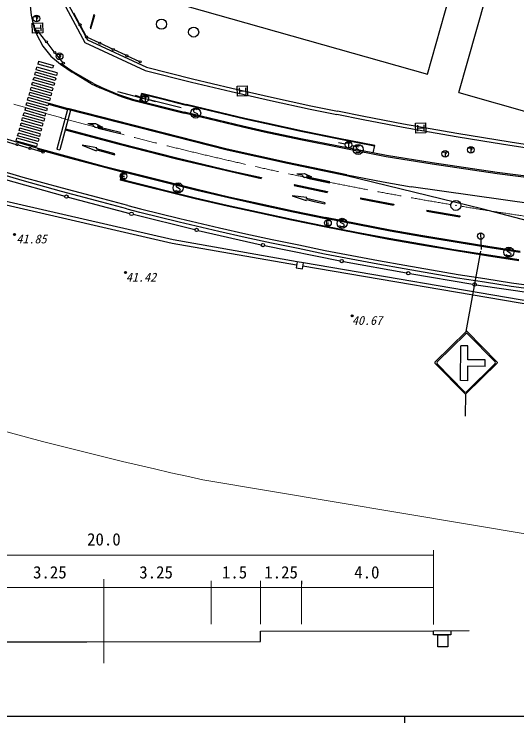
# Model space of a CAD drawing. Units: millimetres, scale not verified. Extents: x 40000 to 802321, y 20000 to 700605.
# Drawn here: x 110178 to 184638, y 204000 to 308982 of the extents above; entities that cross this region are included whole.
import ezdxf
from ezdxf.enums import TextEntityAlignment as Align

# ---------------------------------------------------------------- set-up
doc = ezdxf.new("R2010")
doc.units = ezdxf.units.MM
doc.header["$LTSCALE"] = 1000
doc.linetypes.add('CHAIN', pattern=[18.5, 12, -1.5, 3.5, -1.5])
for name, color, linetype, lineweight in [('M-BGD', 7, 'Continuous', 25), ('M-BMK', 2, 'CHAIN', 13), ('M-BMK-HTXT', 7, 'Continuous', 13), ('M-BMK-SRVR', 3, 'Continuous', 25), ('M-STR-STRC', 7, 'Continuous', 25), ('M-TTL-BAND', 7, 'Continuous', 25)]:
    doc.layers.add(name, color=color, linetype=linetype, lineweight=lineweight)
doc.styles.add('ＭＳ ゴシック', font='')
doc.styles.get('ＭＳ ゴシック').set_extended_font_data('MS Gothic')

# ---------------------------------------------------------------- blocks, each defined once
blk = doc.blocks.new('BUHIN33')
at = {"color": 7, "linetype": 'Continuous', "lineweight": 25}
for centre, radius in [((0, 0), 150), ((0, 0), 131), ((0, 0), 112), ((0, 0), 93.8), ((0, 0), 75), ((0, 0), 56.2), ((0, 1), 37.5), ((0, 0), 18.8)]:
    blk.add_circle(centre, radius, dxfattribs=at)

msp = doc.modelspace()

# ---------------------------------------------------------------- linework, layer by layer
at = {"layer": 'M-BGD'}
for p, q in [((171395, 300089), (179219, 327642)), ((176029, 297357), (184335, 326606)), ((115756, 313976), (120656, 304799)), ((115966, 314642), (121019, 305182)), ((130305, 311734), (171395, 300089)), ((112496, 310677), (112681, 308856)), ((112681, 308856), (113147, 306800)), ((119864, 307555), (119040, 309110)), ((122003, 308871), (121415, 306925)), ((121558, 306882), (122146, 308828)), ((122146, 308828), (122003, 308871)), ((112865, 307662), (114364, 307698)), ((112901, 306163), (112865, 307662)), ((113160, 308625), (113770, 308639)), ((113465, 308632), (113481, 307982)), ((113467, 308534), (113687, 308352)), ((114364, 307698), (114401, 306199)), ((113147, 306800), (113286, 306857)), ((113147, 306800), (113465, 306026)), ((113153, 307388), (113175, 306451)), ((113164, 306919), (114101, 306942)), ((113286, 306857), (113603, 306082)), ((114090, 307411), (114113, 306473)), ((120827, 305734), (120004, 307289)), ((121415, 306925), (121558, 306882)), ((114401, 306199), (112901, 306163)), ((113465, 306026), (113603, 306082)), ((113465, 306026), (114438, 304220)), ((114867, 305000), (113795, 306349)), ((122746, 304741), (121033, 305538)), ((116126, 303417), (115054, 304765)), ((120656, 304799), (129593, 300647)), ((121019, 305182), (129761, 301120)), ((124730, 303818), (123018, 304615)), ((114438, 304220), (115630, 302777)), ((126714, 302895), (125002, 303692)), ((115630, 302777), (117054, 301562)), ((117384, 301834), (116312, 303182)), ((116598, 303021), (117208, 303035)), ((116903, 303028), (116919, 302378)), ((116906, 302930), (117125, 302748)), ((128699, 301972), (126986, 302768)), ((113803, 302003), (113682, 301571)), ((115864, 300959), (113682, 301571)), ((113803, 302003), (115985, 301390)), ((115985, 301390), (115864, 300959)), ((117139, 301685), (117054, 301562)), ((117054, 301562), (118760, 300391)), ((117139, 301685), (119013, 300399)), ((113222, 299994), (113328, 300370)), ((116346, 299522), (113328, 300370)), ((113433, 300745), (113539, 301121)), ((116452, 299898), (113433, 300745)), ((116557, 300273), (113539, 301121)), ((116557, 300273), (116452, 299898)), ((121594, 298683), (118760, 300391)), ((121924, 298694), (119013, 300399)), ((129593, 300647), (136470, 298927)), ((129761, 301120), (136588, 299413)), ((113011, 299243), (113117, 299619)), ((116030, 298396), (113011, 299243)), ((116135, 298771), (113117, 299619)), ((116241, 299147), (113222, 299994)), ((116346, 299522), (116241, 299147)), ((136588, 299413), (142424, 298003)), ((112800, 298492), (112906, 298868)), ((115819, 297645), (112800, 298492)), ((115924, 298020), (112906, 298868)), ((116135, 298771), (116030, 298396)), ((121594, 298683), (122859, 298088)), ((121924, 298694), (123188, 298099)), ((136470, 298927), (142310, 297517)), ((143217, 298332), (144716, 298381)), ((143267, 296833), (143217, 298332)), ((144716, 298381), (144766, 296882)), ((112379, 296990), (112484, 297366)), ((115503, 296518), (112484, 297366)), ((112589, 297741), (112695, 298117)), ((115608, 296894), (112589, 297741)), ((115713, 297269), (112695, 298117)), ((115713, 297269), (115608, 296894)), ((115924, 298020), (115819, 297645)), ((125485, 296990), (122859, 298088)), ((123188, 298099), (125480, 297152)), ((125468, 297511), (129597, 296460)), ((125480, 297152), (126535, 296767)), ((128797, 296146), (129099, 297291)), ((128913, 296116), (129185, 297145)), ((129099, 297291), (132067, 296533)), ((129185, 297145), (132038, 296417)), ((142310, 297517), (148171, 296187)), ((142424, 298003), (148279, 296675)), ((143508, 298060), (143538, 297123)), ((143523, 297592), (144460, 297622)), ((144445, 298091), (144475, 297154)), ((176029, 297357), (187287, 294173)), ((112168, 296239), (112273, 296615)), ((115186, 295392), (112168, 296239)), ((115292, 295767), (112273, 296615)), ((115397, 296143), (112379, 296990)), ((115503, 296518), (115397, 296143)), ((125485, 296990), (126487, 296624)), ((126487, 296624), (127684, 296261)), ((126535, 296767), (127724, 296405)), ((127684, 296261), (135368, 294299)), ((127724, 296405), (135405, 294445)), ((129121, 296612), (128169, 296916)), ((129323, 296738), (129855, 296751)), ((129591, 296745), (129606, 296095)), ((134904, 295129), (129597, 296460)), ((130079, 296327), (131044, 296062)), ((132038, 296417), (135669, 295490)), ((132067, 296533), (135699, 295606)), ((144766, 296882), (143267, 296833)), ((148171, 296187), (154035, 294919)), ((148279, 296675), (154136, 295409)), ((111851, 295113), (111746, 294737)), ((114870, 294265), (111851, 295113)), ((111957, 295488), (112062, 295864)), ((114975, 294641), (111957, 295488)), ((115081, 295016), (112062, 295864)), ((115081, 295016), (114975, 294641)), ((115292, 295767), (115186, 295392)), ((115259, 295652), (118066, 294870)), ((115300, 295796), (118107, 295014)), ((141752, 289004), (118107, 295014)), ((144324, 293431), (135669, 295490)), ((144353, 293548), (135699, 295606)), ((154136, 295409), (158065, 294599)), ((111535, 293986), (111640, 294362)), ((114553, 293138), (111535, 293986)), ((114553, 293138), (111535, 293986)), ((114659, 293514), (111640, 294362)), ((114764, 293889), (111746, 294737)), ((114764, 293889), (114870, 294265)), ((118068, 294869), (116499, 288987)), ((118504, 294758), (116933, 288871)), ((141715, 288859), (118070, 294869)), ((144023, 292240), (135368, 294299)), ((144057, 292387), (135402, 294445)), ((136769, 293914), (136714, 293999)), ((136764, 294732), (136762, 294645)), ((136762, 294645), (136767, 294589)), ((136811, 294815), (136764, 294732)), ((136767, 294589), (136799, 294515)), ((136799, 294515), (136853, 294475)), ((136892, 294874), (136811, 294815)), ((136853, 294475), (137267, 294249)), ((136989, 294902), (136892, 294874)), ((137105, 294905), (136989, 294902)), ((137184, 294892), (137105, 294905)), ((137241, 294867), (137184, 294892)), ((137283, 294823), (137241, 294867)), ((137267, 294249), (137314, 294182)), ((137314, 294182), (137346, 294089)), ((137341, 293999), (137316, 293927)), ((137346, 294089), (137341, 293999)), ((154035, 294919), (157965, 294109)), ((161886, 293319), (157965, 294109)), ((161985, 293809), (158063, 294600)), ((111324, 293235), (111429, 293611)), ((114342, 292387), (111324, 293235)), ((114448, 292763), (111429, 293611)), ((114659, 293514), (114553, 293138)), ((136830, 293859), (136769, 293914)), ((136902, 293827), (136830, 293859)), ((136977, 293818), (136902, 293827)), ((137150, 293822), (136977, 293818)), ((137265, 293859), (137150, 293822)), ((137316, 293927), (137265, 293859)), ((147525, 292718), (144324, 293431)), ((147555, 292834), (144353, 293548)), ((167779, 292195), (161886, 293319)), ((167871, 292686), (161985, 293809)), ((110902, 291733), (111008, 292109)), ((114026, 291261), (111008, 292109)), ((111113, 292484), (111219, 292860)), ((114132, 291636), (111113, 292484)), ((114237, 292012), (111219, 292860)), ((114237, 292012), (114132, 291636)), ((114448, 292763), (114342, 292387)), ((117775, 291972), (125746, 289852)), ((121104, 292777), (122244, 292803)), ((121104, 292777), (121832, 292596)), ((122633, 292089), (122196, 292197)), ((122244, 292803), (123239, 292248)), ((123239, 292248), (122511, 292428)), ((122633, 292089), (125885, 291283)), ((125921, 291429), (122669, 292234)), ((147226, 291527), (144023, 292240)), ((147258, 291674), (144057, 292387)), ((152899, 291550), (147525, 292718)), ((152929, 291667), (147555, 292834)), ((171725, 291484), (167779, 292195)), ((171814, 291976), (167871, 292686)), ((169624, 292835), (171123, 292885)), ((169673, 291336), (169624, 292835)), ((169914, 292563), (169945, 291627)), ((169930, 292095), (170867, 292126)), ((170851, 292594), (170882, 291657)), ((171123, 292885), (171172, 291385)), ((175760, 291290), (171814, 291976)), ((110691, 290982), (110797, 291358)), ((113710, 290134), (110691, 290982)), ((113815, 290510), (110797, 291358)), ((113921, 290885), (110902, 291733)), ((114026, 291261), (113921, 290885)), ((117723, 291831), (125708, 289707)), ((125885, 291283), (125921, 291429)), ((125885, 291283), (125921, 291429)), ((152601, 290359), (147226, 291527)), ((152633, 290506), (147258, 291674)), ((158256, 290443), (152899, 291550)), ((158286, 290559), (152929, 291667)), ((171172, 291385), (169673, 291336)), ((175675, 290797), (171725, 291484)), ((179701, 290648), (175760, 291290)), ((108825, 290161), (110461, 289694)), ((108856, 290564), (113671, 289152)), ((110480, 290231), (110586, 290607)), ((110480, 290231), (113499, 289383)), ((113604, 289759), (110586, 290607)), ((113604, 289759), (113499, 289383)), ((113815, 290510), (113710, 290134)), ((125746, 289852), (134281, 287679)), ((165298, 287848), (152601, 290359)), ((165324, 288046), (152633, 290506)), ((159215, 289742), (158235, 289940)), ((163579, 289413), (158256, 290443)), ((163604, 289530), (158286, 290559)), ((159431, 289921), (159963, 289934)), ((159698, 289927), (159714, 289278)), ((179621, 290155), (175675, 290797)), ((183589, 289520), (179621, 290155)), ((183668, 290014), (179701, 290648)), ((187618, 289426), (183668, 290014)), ((110749, 289612), (112385, 289146)), ((112673, 289064), (114309, 288597)), ((113671, 289152), (113631, 289008)), ((113631, 289008), (118322, 287697)), ((113671, 289152), (118363, 287841)), ((116499, 288987), (116933, 288871)), ((120256, 289557), (122316, 288752)), ((122436, 289186), (120256, 289557)), ((122316, 288752), (122356, 288897)), ((122356, 288897), (123512, 288576)), ((122396, 289041), (122436, 289186)), ((125094, 288293), (122396, 289041)), ((125708, 289707), (134245, 287533)), ((150659, 286860), (141719, 288858)), ((150691, 287006), (141752, 289004)), ((160194, 289536), (161171, 289324)), ((160836, 289342), (160835, 289255)), ((160835, 289255), (160840, 289199)), ((160883, 289425), (160836, 289342)), ((160840, 289199), (160872, 289125)), ((160872, 289125), (160925, 289085)), ((160964, 289483), (160883, 289425)), ((160925, 289085), (161340, 288859)), ((161061, 289512), (160964, 289483)), ((161177, 289515), (161061, 289512)), ((161256, 289502), (161177, 289515)), ((161313, 289477), (161256, 289502)), ((161356, 289433), (161313, 289477)), ((161340, 288859), (161386, 288792)), ((161386, 288792), (161418, 288699)), ((163363, 288426), (163604, 289530)), ((177511, 289168), (178121, 289183)), ((177816, 289175), (177832, 288525)), ((177818, 289078), (178038, 288895)), ((187545, 288932), (183589, 289520)), ((118324, 287696), (123022, 286442)), ((118363, 287841), (123060, 286587)), ((123512, 288576), (124187, 288389)), ((124187, 288389), (125054, 288149)), ((125054, 288149), (125094, 288293)), ((134281, 287679), (142283, 285798)), ((160841, 288524), (160787, 288609)), ((160903, 288469), (160841, 288524)), ((160975, 288437), (160903, 288469)), ((161050, 288428), (160975, 288437)), ((161222, 288432), (161050, 288428)), ((161338, 288469), (161222, 288432)), ((161389, 288537), (161338, 288469)), ((161413, 288609), (161389, 288537)), ((161418, 288699), (161413, 288609)), ((172086, 286772), (165298, 287848)), ((172117, 286969), (165324, 288046)), ((173712, 288561), (174321, 288575)), ((174016, 288568), (174032, 287918)), ((174019, 288471), (174238, 288288)), ((134245, 287533), (142250, 285652)), ((159422, 285037), (150659, 286860)), ((159474, 285180), (150691, 287006)), ((181712, 285334), (172086, 286772)), ((181740, 285532), (172117, 286969)), ((111381, 284326), (105620, 286031)), ((111519, 284807), (105765, 286509)), ((123022, 286442), (126190, 285605)), ((123060, 286587), (126228, 285750)), ((126192, 285605), (125891, 284401)), ((126308, 285576), (126036, 284486)), ((137227, 282850), (126192, 285605)), ((137262, 282996), (126228, 285750)), ((142250, 285652), (146775, 284632)), ((142283, 285798), (146808, 284779)), ((133605, 275028), (90777, 284900)), ((133709, 275537), (90894, 285406)), ((108557, 284605), (117677, 282018)), ((117320, 283194), (111519, 284807)), ((126558, 285294), (126168, 285285)), ((126168, 285285), (126183, 284675)), ((126176, 284960), (126506, 284968)), ((126183, 284675), (126572, 284684)), ((146808, 284779), (146775, 284632)), ((152063, 285331), (153201, 285398)), ((152063, 285331), (152797, 285177)), ((153615, 284697), (153175, 284790)), ((153201, 285398), (154215, 284877)), ((154215, 284877), (153481, 285032)), ((153615, 284697), (156893, 284006)), ((156924, 284153), (153646, 284844)), ((179465, 280123), (159422, 285037)), ((159474, 285180), (164817, 284168)), ((188994, 284374), (181712, 285334)), ((189021, 284572), (181740, 285532)), ((117189, 282712), (111381, 284326)), ((137010, 281626), (125891, 284401)), ((137015, 281746), (126036, 284486)), ((134163, 283643), (134161, 283557)), ((134161, 283557), (134166, 283500)), ((134209, 283727), (134163, 283643)), ((134166, 283500), (134198, 283426)), ((134290, 283785), (134209, 283727)), ((134387, 283813), (134290, 283785)), ((134503, 283816), (134387, 283813)), ((134583, 283803), (134503, 283816)), ((134639, 283778), (134583, 283803)), ((134682, 283734), (134639, 283778)), ((151686, 283725), (151656, 283578)), ((151656, 283578), (156559, 282579)), ((151686, 283725), (156589, 282726)), ((156893, 284006), (156924, 284153)), ((156893, 284006), (156924, 284153)), ((164817, 284168), (168991, 283389)), ((123180, 281125), (117189, 282712)), ((123307, 281609), (117320, 283194)), ((134167, 282825), (134113, 282910)), ((134229, 282771), (134167, 282825)), ((134198, 283426), (134251, 283386)), ((134301, 282739), (134229, 282771)), ((134251, 283386), (134666, 283160)), ((134376, 282729), (134301, 282739)), ((134548, 282733), (134376, 282729)), ((134664, 282770), (134548, 282733)), ((134715, 282839), (134664, 282770)), ((134666, 283160), (134712, 283094)), ((134712, 283094), (134744, 283001)), ((134739, 282910), (134715, 282839)), ((134744, 283001), (134739, 282910)), ((141951, 281750), (137227, 282850)), ((141984, 281896), (137262, 282996)), ((156589, 282726), (156559, 282579)), ((192465, 280099), (168991, 283389)), ((118159, 281886), (127320, 279465)), ((126999, 280649), (123307, 281609)), ((141733, 280526), (137010, 281626)), ((141739, 280646), (137015, 281746)), ((146724, 280704), (141951, 281750)), ((146756, 280850), (141984, 281896)), ((151336, 282059), (153435, 281363)), ((153533, 281802), (151336, 282059)), ((153435, 281363), (153468, 281509)), ((153468, 281509), (154639, 281250)), ((153500, 281656), (153533, 281802)), ((156234, 281050), (153500, 281656)), ((161486, 281765), (161458, 281618)), ((161458, 281618), (166367, 280707)), ((161486, 281765), (166395, 280855)), ((126874, 280165), (123182, 281125)), ((126999, 280649), (128897, 280136)), ((146507, 279480), (141733, 280526)), ((146512, 279600), (141739, 280646)), ((151497, 279667), (146724, 280704)), ((151528, 279814), (146756, 280850)), ((154639, 281250), (155323, 281098)), ((155323, 281098), (156201, 280904)), ((156201, 280904), (156234, 281050)), ((166395, 280855), (166367, 280707)), ((126869, 280167), (128767, 279653)), ((127804, 279341), (136962, 277072)), ((128778, 279650), (134614, 278221)), ((128897, 280136), (134731, 278707)), ((151280, 278443), (146507, 279480)), ((151286, 278563), (146512, 279600)), ((156312, 278687), (151497, 279667)), ((156342, 278834), (151528, 279814)), ((171309, 279956), (171283, 279808)), ((171283, 279808), (176185, 278975)), ((171309, 279956), (176210, 279123)), ((187680, 277991), (179465, 280123)), ((134614, 278221), (140471, 276838)), ((134731, 278707), (140583, 277326)), ((156094, 277464), (151280, 278443)), ((156100, 277584), (151286, 278563)), ((161068, 277761), (156273, 278704)), ((161096, 277908), (156302, 278851)), ((156843, 278377), (156453, 278367)), ((156453, 278367), (156468, 277757)), ((158457, 278391), (158455, 278305)), ((158455, 278305), (158460, 278249)), ((158503, 278475), (158457, 278391)), ((158460, 278249), (158492, 278174)), ((158585, 278533), (158503, 278475)), ((158681, 278562), (158585, 278533)), ((158798, 278564), (158681, 278562)), ((158877, 278551), (158798, 278564)), ((158934, 278526), (158877, 278551)), ((158976, 278482), (158934, 278526)), ((176210, 279123), (176185, 278975)), ((140583, 277326), (144487, 276457)), ((160888, 276521), (156094, 277464)), ((160894, 276641), (156100, 277584)), ((156461, 278042), (156791, 278050)), ((156468, 277757), (156858, 277767)), ((158461, 277574), (158407, 277659)), ((158523, 277519), (158461, 277574)), ((158492, 278174), (158545, 278134)), ((158595, 277487), (158523, 277519)), ((158545, 278134), (158960, 277908)), ((158670, 277477), (158595, 277487)), ((158843, 277482), (158670, 277477)), ((158958, 277518), (158843, 277482)), ((159009, 277587), (158958, 277518)), ((158960, 277908), (159006, 277842)), ((159006, 277842), (159039, 277749)), ((159033, 277659), (159009, 277587)), ((159039, 277749), (159033, 277659)), ((165857, 276856), (161068, 277761)), ((165884, 277004), (161096, 277908)), ((137448, 276956), (146776, 274829)), ((140471, 276838), (144382, 275969)), ((144487, 276457), (148412, 275612)), ((165678, 275616), (160888, 276521)), ((165683, 275736), (160894, 276641)), ((170677, 276013), (165857, 276856)), ((170702, 276161), (165884, 277004)), ((175506, 275352), (170702, 276161)), ((152093, 272306), (133709, 275537)), ((144382, 275969), (148309, 275123)), ((148309, 275123), (152226, 274302)), ((148412, 275612), (152326, 274792)), ((170497, 274773), (165678, 275616)), ((170503, 274893), (165683, 275736)), ((175481, 275204), (170677, 276013)), ((180300, 274431), (175481, 275204)), ((180324, 274579), (175506, 275352)), ((152003, 271794), (133605, 275028)), ((147265, 274723), (158455, 272450)), ((152226, 274302), (156155, 273496)), ((152326, 274792), (156251, 273987)), ((175302, 273964), (170497, 274773)), ((175307, 274084), (170503, 274893)), ((180127, 273311), (175307, 274084)), ((185120, 273697), (180300, 274431)), ((185141, 273845), (180324, 274579)), ((183169, 274105), (183167, 274019)), ((183167, 274019), (183172, 273963)), ((183216, 274189), (183169, 274105)), ((183297, 274247), (183216, 274189)), ((183394, 274276), (183297, 274247)), ((183510, 274278), (183394, 274276)), ((183589, 274265), (183510, 274278)), ((183646, 274240), (183589, 274265)), ((183688, 274197), (183646, 274240)), ((156155, 273496), (160094, 272725)), ((156251, 273987), (160186, 273216)), ((160186, 273216), (164123, 272478)), ((180121, 273191), (175302, 273964)), ((184940, 272457), (180121, 273191)), ((184946, 272577), (180127, 273311)), ((183174, 273288), (183119, 273373)), ((183172, 273963), (183204, 273889)), ((183235, 273233), (183174, 273288)), ((183204, 273889), (183258, 273849)), ((183307, 273201), (183235, 273233)), ((183258, 273849), (183672, 273622)), ((183382, 273191), (183307, 273201)), ((183555, 273196), (183382, 273191)), ((183670, 273232), (183555, 273196)), ((183721, 273301), (183670, 273232)), ((183672, 273622), (183719, 273556)), ((183719, 273556), (183751, 273463)), ((183745, 273373), (183721, 273301)), ((183751, 273463), (183745, 273373)), ((152093, 272306), (151946, 271403)), ((153031, 272153), (152093, 272306)), ((152883, 271250), (153031, 272153)), ((192553, 265405), (153031, 272153)), ((158946, 272355), (168299, 270643)), ((160094, 272725), (164035, 271986)), ((164035, 271986), (167973, 271284)), ((164123, 272478), (168060, 271776)), ((151946, 271403), (152883, 271250)), ((192466, 264892), (152943, 271641)), ((167973, 271284), (171921, 270592)), ((168060, 271776), (172002, 271086)), ((172002, 271086), (175949, 270432)), ((168791, 270556), (178141, 268975)), ((171921, 270592), (175871, 269938)), ((175871, 269938), (179828, 269308)), ((175949, 270432), (179903, 269802)), ((178635, 268897), (188050, 267531)), ((179828, 269308), (183794, 268706)), ((179903, 269802), (183866, 269201)), ((183866, 269201), (187826, 268656)), ((183794, 268706), (187761, 268160)), ((152760, 225045), (152760, 224564)), ((146659, 217556), (172279, 217644)), ((146659, 216040), (146659, 217556)), ((172279, 217644), (177561, 217662)), ((172282, 217013), (172279, 217644)), ((174884, 217653), (174886, 217022)), ((174886, 217022), (172282, 217013)), ((172920, 217016), (174434, 217021)), ((172926, 215245), (172920, 217016)), ((174434, 217021), (174440, 215251)), ((100299, 216004), (120921, 216007)), ((120921, 216013), (146659, 216040)), ((174440, 215251), (172926, 215245))]:
    msp.add_line(p, q, dxfattribs=at)
for centre, radius in [((113472, 308347), 498), ((131997, 307501), 746), ((113702, 306466), 149), ((119934, 307422), 149), ((136762, 306327), 746), ((120897, 305601), 149), ((114961, 304883), 149), ((122882, 304678), 149), ((116219, 303300), 149), ((124866, 303755), 149), ((116910, 302743), 498), ((126850, 302832), 149), ((117478, 301716), 149), ((128835, 301908), 149), ((129597, 296460), 498), ((137062, 294334), 746), ((110605, 289653), 149), ((159705, 289642), 498), ((112529, 289105), 149), ((114453, 288556), 149), ((161135, 288944), 746), ((174023, 288283), 498), ((177823, 288890), 498), ((126371, 284964), 498), ((134461, 283245), 746), ((117917, 281950), 249), ((175614, 280649), 22.5), ((127561, 279401), 249), ((156656, 278047), 498), ((158755, 277993), 746), ((137205, 277012), 249), ((147020, 274773), 249), ((147020, 274773), 249), ((183467, 273707), 746), ((158700, 272400), 249), ((168545, 270598), 249), ((178388, 268933), 249)]:
    msp.add_circle(centre, radius, dxfattribs=at)
for centre, radius, start, end in [((122725, 293046), 1000, 206.70935, 238.08739), ((122965, 292637), 500, 204.74103, 233.69603), ((153674, 285657), 1000, 208.70935, 240.08739), ((153928, 285257), 500, 206.74103, 235.69603)]:
    msp.add_arc(centre, radius, start, end, dxfattribs=at)
at = {"layer": 'M-BMK'}
for start, end in [(250.26366, 260.52483), (260.68108, 270.94225)]:
    msp.add_arc((265410, 823235), 549965, start, end, dxfattribs=at)
at = {"layer": 'M-BMK-HTXT'}
for p, q in [((138144, 239996), (195602, 230368)), ((172281, 229599), (172280, 218589)), ((74681, 228839), (172281, 228827)), ((123479, 212851), (123480, 225286)), ((139340, 225047), (139340, 218593)), ((146660, 225046), (146660, 218593)), ((152760, 225045), (152760, 218592)), ((96081, 224043), (135553, 224038)), ((135553, 224038), (156848, 224036)), ((156848, 224036), (172280, 224034))]:
    msp.add_line(p, q, dxfattribs=at)
msp.add_arc((265410, 823235), 596962, 250.18565, 257.69066, dxfattribs=at)
at = {"layer": 'M-BMK-SRVR'}
msp.add_circle((175614, 280649), 746, dxfattribs=at)
at = {"layer": 'M-STR-STRC'}
for p, q in [((179272, 276597), (179332, 274104)), ((177146, 261970), (179286, 273850)), ((172504, 257409), (177146, 261970)), ((172830, 257477), (177072, 261646)), ((177287, 261969), (181750, 257428)), ((177355, 261643), (181425, 257501)), ((176313, 254696), (176358, 259848)), ((177356, 259839), (176358, 259848)), ((177361, 257774), (177356, 259839)), ((176965, 252726), (172503, 257267)), ((181748, 257286), (177107, 252725)), ((181423, 257218), (177180, 253050)), ((179948, 257751), (177361, 257774)), ((179940, 256798), (179948, 257751)), ((172827, 257194), (176897, 253052)), ((179940, 256798), (177307, 256821)), ((177330, 256821), (177311, 254688)), ((177311, 254688), (176313, 254696)), ((177035, 252696), (177006, 249422))]:
    msp.add_line(p, q, dxfattribs=at)
msp.add_circle((179284, 276116), 481, dxfattribs=at)
for centre, radius, start, end in [((177212, 261503), 200, 44.50006, 134.50006), ((177216, 261899), 100, 44.50006, 134.50006), ((172574, 257338), 100, 134.50006, 224.50006), ((172970, 257334), 200, 134.50006, 224.50006), ((181282, 257361), 200, 314.49997, 44.49997), ((181679, 257358), 100, 314.49997, 44.49997), ((177040, 253192), 200, 224.50006, 314.49997), ((177037, 252796), 100, 224.50006, 314.49997)]:
    msp.add_arc(centre, radius, start, end, dxfattribs=at)
at = {"layer": 'M-TTL-BAND'}
for p, q in [((40000, 205000), (579000, 205000)), ((168000, 205000), (168000, 204000))]:
    msp.add_line(p, q, dxfattribs=at)

# ---------------------------------------------------------------- block references
at = {"layer": 'M-BGD', "rotation": 200}
for p in [(110240, 276359), (126664, 270697), (160243, 264289)]:
    msp.add_blockref('BUHIN33', p, dxfattribs=at)

# ---------------------------------------------------------------- texts
at = {"layer": 'M-BGD', "style": 'ＭＳ ゴシック', "oblique": 15}
for s, p in [('41.85', (110499, 274628)), ('41.42', (126723, 268965)), ('40.67', (160202, 262557))]:
    msp.add_text(s, height=1320, dxfattribs=at).set_placement(p, align=Align.BOTTOM_LEFT)
at = {"layer": 'M-BMK-HTXT', "style": 'ＭＳ ゴシック'}
for s, p in [('20.0', (120975, 229719)), ('3.25', (112972, 224837)), ('3.25', (128706, 224837)), ('1.5', (140953, 224837)), ('1.25', (147220, 224837)), ('4.0', (160552, 224837))]:
    msp.add_text(s, height=1833, dxfattribs=at).set_placement(p, align=Align.BOTTOM_LEFT)

doc.saveas('drawing.dxf')
